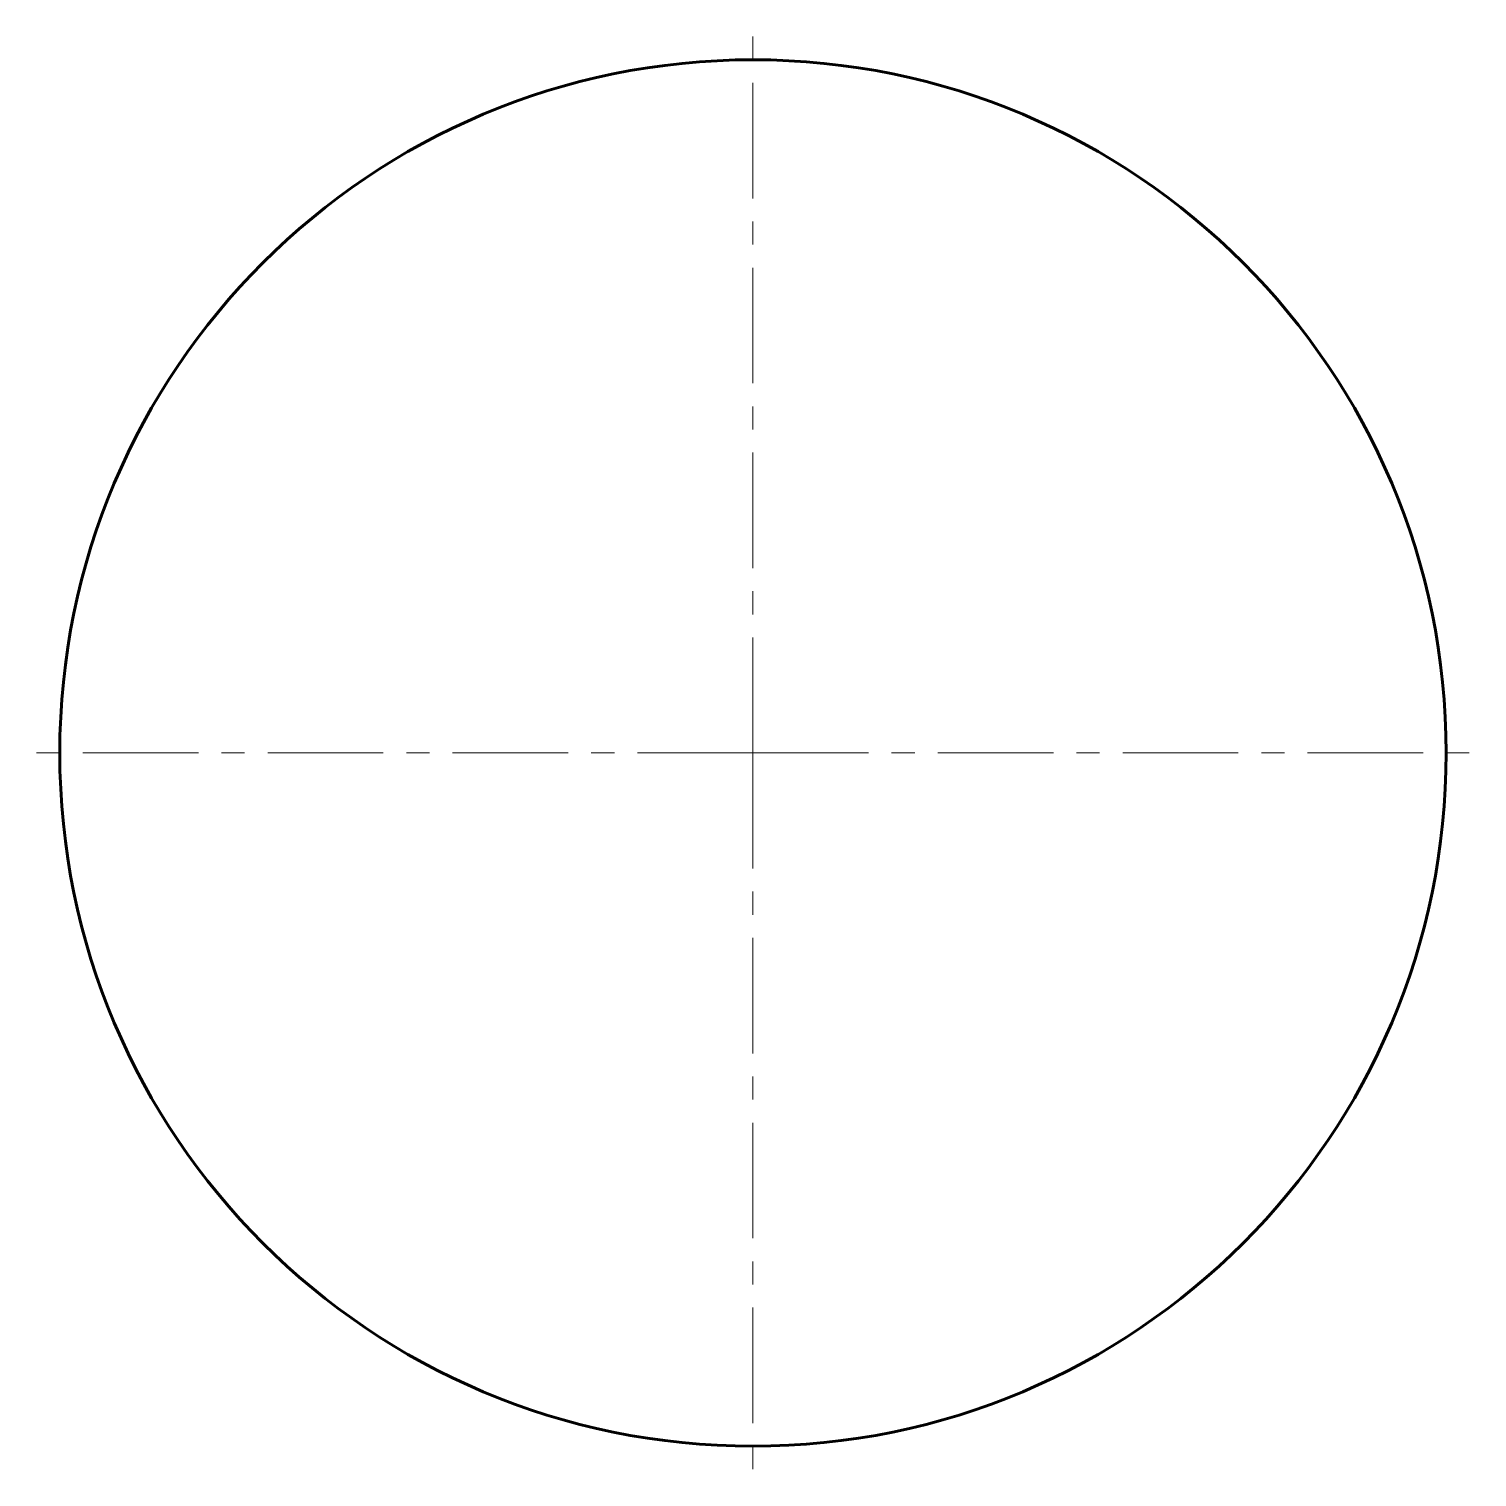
# Model space of a CAD drawing. Header units: millimetres. Extents: x 52.7 to 146.7, y 124.9 to 218.9.
import ezdxf

# ---------------------------------------------------------------- set-up
doc = ezdxf.new("R2010")
doc.units = ezdxf.units.MM
doc.linetypes.add('K5LT_AXLED', pattern=[12, 7.5, -1.5, 1.5, -1.5])
doc.linetypes.add('K5LT_BASIC', pattern=[0])
doc.layers.add('Системный слой (1)', color=251, linetype='Continuous', true_color=0x6c6c6c)

# ---------------------------------------------------------------- blocks, each defined once
blk = doc.blocks.new('U0')
at = {"layer": 'Системный слой (1)', "color": 30, "linetype": 'K5LT_AXLED', "lineweight": 18, "true_color": 0xff8000}
for q in [(99.717, 218.853), (52.717, 171.853), (146.717, 171.853), (99.717, 124.853)]:
    blk.add_line((99.717, 171.853), q, dxfattribs=at)

msp = doc.modelspace()

# ---------------------------------------------------------------- linework, layer by layer
at = {"layer": 'Системный слой (1)', "color": 150, "linetype": 'K5LT_BASIC', "lineweight": 60, "true_color": 0x0080ff}
msp.add_circle((99.717, 171.853), 45, dxfattribs=at)

# ---------------------------------------------------------------- block references
at = {"layer": 'Системный слой (1)'}
msp.add_blockref('U0', (0, 0), dxfattribs=at)

doc.saveas('drawing.dxf')
